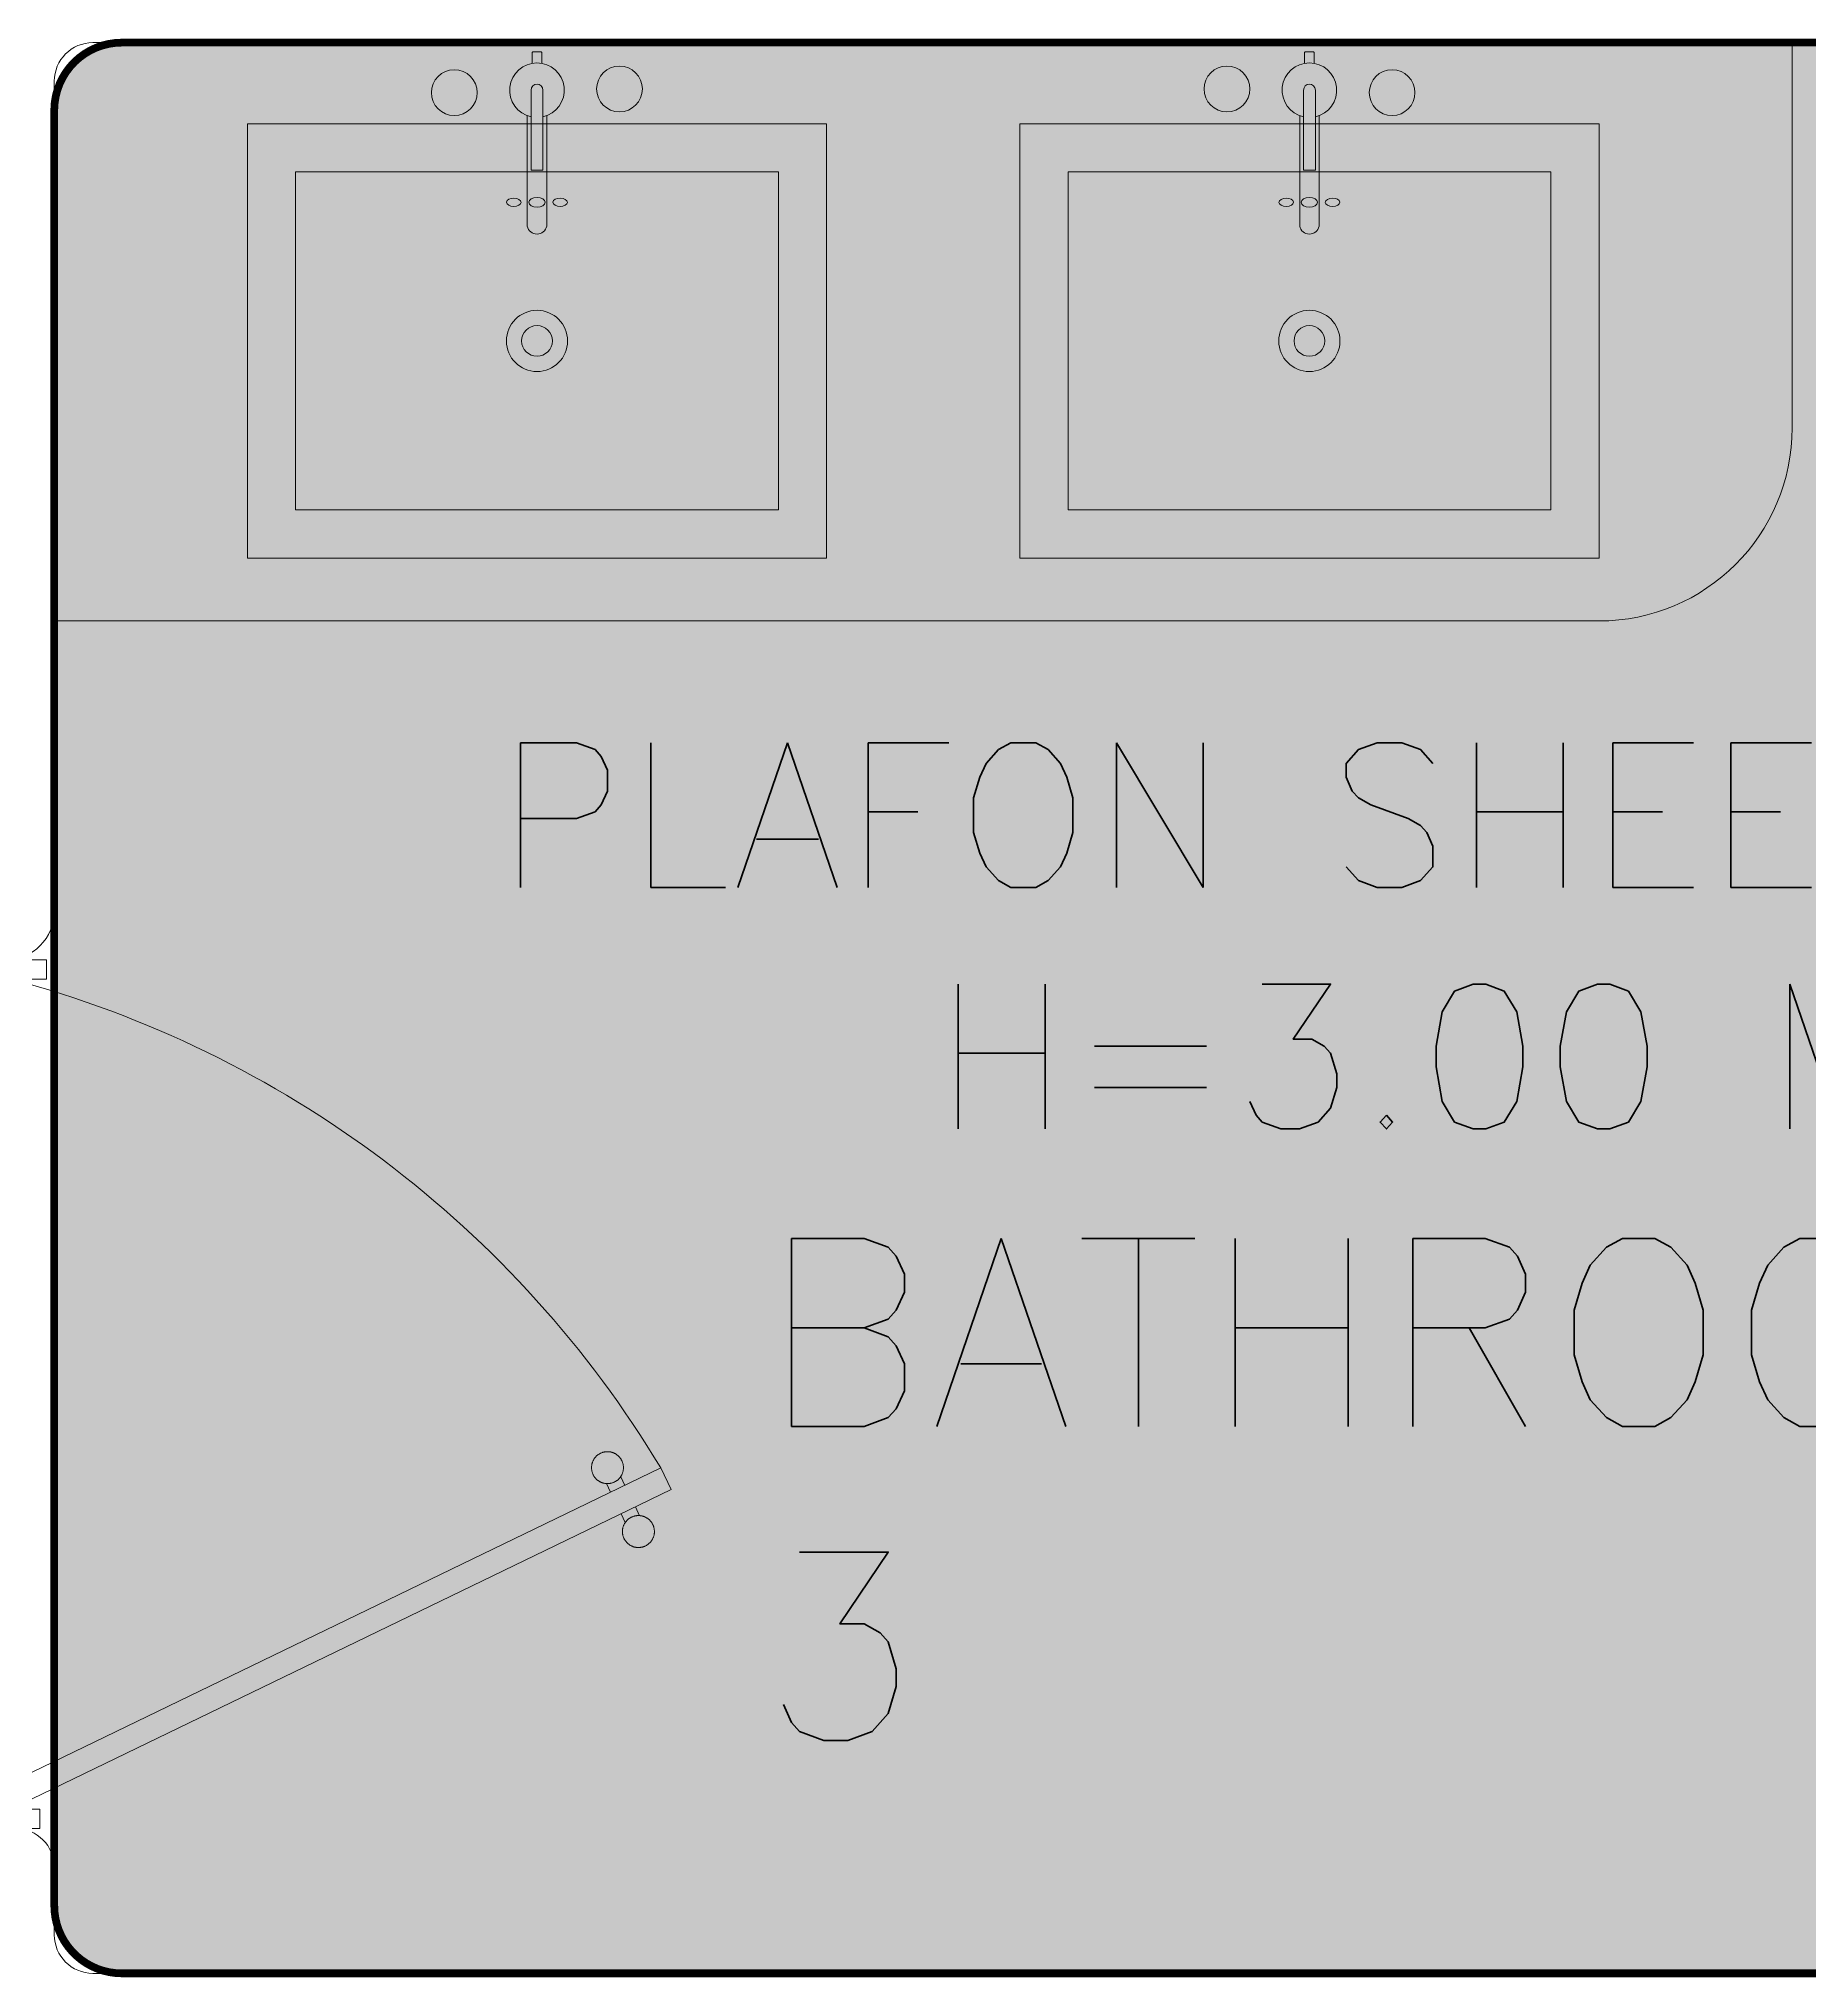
# Model space of a CAD drawing. Header units: metres. Extents: x 8 to 2416, y -346 to 476.
# Drawn here: x 218.746 to 220.58, y -111.855 to -109.847 of the extents above; entities that cross this region are included whole.
import ezdxf

# ---------------------------------------------------------------- set-up
doc = ezdxf.new("R2010")
doc.units = ezdxf.units.M
doc.linetypes.add('0', pattern=[0])
doc.layers.get('0').update_dxf_attribs({"color": 250, "linetype": '0', "lineweight": 20})
for name, color, linetype, lineweight in [('A-DOOR', 35, 'Continuous', 5), ('A-WALL', 250, 'Continuous', 20), ('baños', 140, 'Continuous', 0), ('PLAFON', 253, 'Continuous', 5), ('textos', 7, 'Continuous', 0)]:
    doc.layers.add(name, color=color, linetype=linetype, lineweight=lineweight)
doc.styles.get("Standard").update_dxf_attribs({"font": 'arial.ttf', "height": 0.1875})

# ---------------------------------------------------------------- blocks, each defined once
blk = doc.blocks.new('P90')
at = {"layer": 'A-DOOR'}
for p, q in [((-0.0476, -0.8576), (0.6364, -0.5264)), ((0.5992, -0.5445), (0.5949, -0.5355)), ((0.6473, -0.5489), (0.6364, -0.5264)), ((-0.0368, -0.88), (0.6473, -0.5489)), ((0.5843, -0.5517), (0.58, -0.5427)), ((0.5952, -0.5741), (0.5995, -0.5831)), ((0.6101, -0.5669), (0.6144, -0.5759)), ((-0.0368, -0.88), (-0.0476, -0.8576))]:
    blk.add_line(p, q, dxfattribs=at)
for points in [[(-0.06, -0.02), (-0.06, -0.05), (-0.12, -0.05), (-0.12, 0), (0, 0), (0, -0.02)], [(-0.0668, -0.88), (-0.0668, -0.85), (-0.1268, -0.85), (-0.1268, -0.9), (-0.0068, -0.9), (-0.0068, -0.88)]]:
    blk.add_lwpolyline(points, close=True, dxfattribs=at)
blk.add_arc((-0.3259, -1.105), 1.1228, 31.0139, 75.0797, dxfattribs=at)
for points in [[(0.5812, -0.5096), (0.5857, -0.5096), (0.5933, -0.5141), (0.5977, -0.5218), (0.5977, -0.5306), (0.5933, -0.5383), (0.5856, -0.5427), (0.5767, -0.5427), (0.5691, -0.5383), (0.5647, -0.5306), (0.5647, -0.5217), (0.5691, -0.514), (0.5768, -0.5096), (0.5812, -0.5096)], [(0.6133, -0.5758), (0.6177, -0.5758), (0.6254, -0.5803), (0.6298, -0.5879), (0.6298, -0.5968), (0.6253, -0.6045), (0.6176, -0.6089), (0.6088, -0.6089), (0.6011, -0.6044), (0.5967, -0.5967), (0.5967, -0.5879), (0.6011, -0.5802), (0.6088, -0.5758), (0.6133, -0.5758)]]:
    blk.add_open_spline(points, degree=2, dxfattribs=at)
blk = doc.blocks.new('A$Cf397981f')
at = {"layer": 'baños', "linetype": 'Continuous'}
blk.add_line((0.4849, 0.2938, 0), (0.402, 0.2938, 0.0004), dxfattribs=at)
at = {"layer": 'baños'}
for points in [[(0.45, 0), (0, 0), (0, 0.6), (0.45, 0.6)], [(0.4, 0.05), (0.05, 0.05), (0.05, 0.55), (0.4, 0.55)]]:
    blk.add_lwpolyline(points, close=True, dxfattribs=at)
at = {"layer": 'baños', "linetype": 'Continuous'}
blk.add_lwpolyline([(0.4571, 0.3061, -9.082434), (0.4571, 0.2938)], format="xyb", dxfattribs=at)
at = {"layer": 'baños', "linetype": 'Continuous', "elevation": 0}
for points in [[(0.4582, 0.2899), (0.3439, 0.2899, -0.363105), (0.3357, 0.3, -0.363105), (0.3439, 0.31), (0.4582, 0.31)], [(0.4911, 0.3, 0.385153), (0.4849, 0.3061), (0.4849, 0.3061)], [(0.4911, 0.3, -0.385153), (0.4849, 0.2938), (0.4849, 0.2938)]]:
    blk.add_lwpolyline(points, format="xyb", dxfattribs=at)
at = {"layer": 'baños', "linetype": 'Continuous', "extrusion": (-1.31781e-06, 1, -8.43443e-26), "elevation": 0.3061}
blk.add_lwpolyline([(-0.402, 0.0004), (-0.4849, 0)], close=True, dxfattribs=at)
at = {"layer": 'baños', "linetype": 'Continuous'}
for points, elevation in [([(0.402, 0.2938), (0.402, 0.3061)], 0.0004), ([(0.5243, 0.3043), (0.5238, 0.305), (0.5129, 0.305)], 0), ([(0.5129, 0.295), (0.5238, 0.295), (0.5243, 0.2957), (0.5243, 0.3043)], 0)]:
    blk.add_lwpolyline(points, dxfattribs=dict(at, elevation=elevation))
for centre, radius in [((0.486, 0.3854), 0.0237), ((0.225, 0.3), 0.0317), ((0.225, 0.3), 0.0159), ((0.4822, 0.2143), 0.0237)]:
    blk.add_circle(centre, radius, dxfattribs=at)
at = {"layer": 'baños', "linetype": 'Continuous', "extrusion": (-3.61622e-27, -8.43443e-26, -1)}
for centre, major_axis, ratio in [((0.3686, 0.324), (-0.00005, 0.0075), 0.581577), ((0.3686, 0.3), (0, 0.0085), 0.599546), ((0.3686, 0.276), (-0.00005, 0.0075), 0.581577)]:
    blk.add_ellipse(centre, major_axis=major_axis, ratio=ratio, dxfattribs=at)
at = {"layer": 'baños', "linetype": 'Continuous'}
for tag, p in [('MODELNUMBER', (0.2252, 0.3)), ('TRADENAME', (0.2253, 0.3001)), ('MATERIAL', (0.2254, 0.2998)), ('PRODUCT', (0.2253, 0.2998))]:
    blk.add_attdef(tag, p, '', height=0.0000254, rotation=90.0001, dxfattribs=at)
at = {"layer": 'baños', "linetype": 'Continuous', "flags": 8}
for tag, p in [('MATERIAL', (0.3355, 0.3001, 0)), ('PRODUCT', (0.3356, 0.3001, 0)), ('TRADENAME', (0.3356, 0.3001, 0)), ('MODELNUMBER', (0.3357, 0.3001, 0))]:
    blk.add_attdef(tag, p, '', height=0.0000254, rotation=270.0001, dxfattribs=at)
blk = doc.blocks.new('PL BASE 2N NASAS 09')
at = {"layer": 'A-WALL'}
for p, q in [((168.8375, -19.4117), (171.7075, -19.4117)), ((168.7975, -19.4517), (168.7975, -20.3117)), ((168.7975, -21.3017), (168.7975, -21.3717)), ((168.8375, -21.4117), (171.7075, -21.4117))]:
    blk.add_line(p, q, dxfattribs=at)
for centre, radius, start, end in [((168.8375, -19.4517), 0.04, 90, 180), ((168.7475, -20.3117), 0.05, 270, 360), ((168.7575, -21.3017), 0.04, 360, 90), ((168.8375, -21.3717), 0.04, 180, 270)]:
    blk.add_arc(centre, radius, start, end, dxfattribs=at)
at = {"layer": 'baños'}
for p, q in [((170.5975, -19.8108), (170.5975, -19.4108)), ((168.7975, -20.0108), (170.3975, -20.0108))]:
    blk.add_line(p, q, dxfattribs=at)
blk.add_arc((170.3975, -19.8108), 0.2, 270, 0, dxfattribs=at)
at = {"layer": 'A-DOOR'}
blk.add_blockref('P90', (168.7893, -20.3617), dxfattribs=at)
at = {"layer": 'baños'}
ref = blk.add_blockref('A$Cf397981f', (168.9975, -19.9457), dxfattribs=dict(at, xscale=-1, rotation=270))
ref.add_attrib('MATERIAL', 'VITREOUS CHINA', (169.2974, -19.7204), dxfattribs={"linetype": 'Continuous', "height": 0.0000254, "rotation": 359.9999})
ref.add_attrib('PRODUCT', 'BATHROOM SINK', (169.2974, -19.7204), dxfattribs={"linetype": 'Continuous', "height": 0.0000254, "rotation": 359.9999})
ref.add_attrib('TRADENAME', 'VOX', (169.2976, -19.7205), dxfattribs={"linetype": 'Continuous', "height": 0.0000254, "rotation": 359.9999})
ref.add_attrib('MODELNUMBER', 'K-5373', (169.2976, -19.7205), dxfattribs={"linetype": 'Continuous', "height": 0.0000254, "rotation": 359.9999})
ref.add_attrib('MATERIAL', 'BRASS', (169.2976, -19.6102, 0), dxfattribs={"linetype": 'Continuous', "height": 0.0000254, "rotation": 179.9999})
ref.add_attrib('PRODUCT', 'FAUCETS', (169.2977, -19.6101, 0), dxfattribs={"linetype": 'Continuous', "height": 0.0000254, "rotation": 179.9999})
ref.add_attrib('TRADENAME', 'PURIST', (169.2976, -19.6101, 0), dxfattribs={"linetype": 'Continuous', "height": 0.0000254, "rotation": 179.9999})
ref.add_attrib('MODELNUMBER', 'K-14404-4A', (169.2977, -19.61, 0), dxfattribs={"linetype": 'Continuous', "height": 0.0000254, "rotation": 179.9999})
ref = blk.add_blockref('A$Cf397981f', (170.3975, -19.9457), dxfattribs=dict(at, rotation=90))
ref.add_attrib('MATERIAL', 'VITREOUS CHINA', (170.0977, -19.7204), dxfattribs={"linetype": 'Continuous', "height": 0.0000254, "rotation": 180.0001})
ref.add_attrib('PRODUCT', 'BATHROOM SINK', (170.0977, -19.7204), dxfattribs={"linetype": 'Continuous', "height": 0.0000254, "rotation": 180.0001})
ref.add_attrib('TRADENAME', 'VOX', (170.0975, -19.7204), dxfattribs={"linetype": 'Continuous', "height": 0.0000254, "rotation": 180.0001})
ref.add_attrib('MODELNUMBER', 'K-5373', (170.0975, -19.7205), dxfattribs={"linetype": 'Continuous', "height": 0.0000254, "rotation": 180.0001})
ref.add_attrib('MATERIAL', 'BRASS', (170.0975, -19.6102, 0), dxfattribs={"linetype": 'Continuous', "height": 0.0000254, "rotation": 0.0001})
ref.add_attrib('PRODUCT', 'FAUCETS', (170.0974, -19.6102, 0), dxfattribs={"linetype": 'Continuous', "height": 0.0000254, "rotation": 0.0001})
ref.add_attrib('TRADENAME', 'PURIST', (170.0975, -19.6101, 0), dxfattribs={"linetype": 'Continuous', "height": 0.0000254, "rotation": 0.0001})
ref.add_attrib('MODELNUMBER', 'K-14404-4A', (170.0974, -19.6101, 0), dxfattribs={"linetype": 'Continuous', "height": 0.0000254, "rotation": 0.0001})
at = {"layer": 'baños', "linetype": 'Continuous', "flags": 8}
for tag, p in [('MODELNUMBER', (167.1329, -5.6306, 0)), ('TRADENAME', (167.1329, -5.6307, 0)), ('PRODUCT', (167.1329, -5.6307, 0)), ('MATERIAL', (167.1329, -5.6307, 0)), ('MODELNUMBER', (168.3076, -5.6306, 0)), ('TRADENAME', (168.3076, -5.6307, 0)), ('PRODUCT', (168.3076, -5.6307, 0)), ('MATERIAL', (168.3076, -5.6307, 0))]:
    blk.add_attdef(tag, p, '', height=0.0000254, rotation=180.0001, dxfattribs=at)
at = {"layer": 'textos', "insert": (169.5276, -21.1704), "char_height": 0.195, "width": 1.854973, "attachment_point": 7}
blk.add_mtext('{\\Fromans|c0;BATHROOM\\P3}', dxfattribs=at)
blk = doc.blocks.new('PL MUEBLES 2N NASAS 09')
blk.add_blockref('PL BASE 2N NASAS 09', (49.9143, 62.717))

msp = doc.modelspace()

# ---------------------------------------------------------------- hatches: boundary and pattern name
at = {"layer": 'PLAFON', "transparency": 33554477}
h = msp.add_hatch(color=256, dxfattribs=at)
h.dxf.hatch_style = 1
edge = h.paths.add_edge_path()
edge.add_arc((218.8318, -109.9207), 0.07, 90.0034, 179.2552)
edge.add_line((218.7618, -109.9198), (218.7618, -111.7807))
edge.add_arc((218.8318, -111.7807), 0.07, 180, 270)
edge.add_line((218.8318, -111.8507), (221.6418, -111.8507))
edge.add_arc((221.6418, -111.7807), 0.07, 270, 360)
edge.add_line((221.7118, -111.7807), (221.7118, -109.9207))
edge.add_arc((221.6418, -109.9207), 0.07, 0, 90)
edge.add_line((221.6418, -109.8507), (218.8318, -109.8507))

# ---------------------------------------------------------------- linework, layer by layer
at = {"layer": 'PLAFON', "const_width": 0.008}
msp.add_lwpolyline([(218.8318, -109.8507, 0.410394), (218.7618, -109.9198), (218.7618, -111.7807, 0.414214), (218.8318, -111.8507), (221.6418, -111.8507, 0.414214), (221.7118, -111.7807), (221.7118, -109.9207, 0.414214), (221.6418, -109.8507), (218.8318, -109.8507)], format="xyb", dxfattribs=at)

# ---------------------------------------------------------------- block references
msp.add_blockref('PL MUEBLES 2N NASAS 09', (0.05, -153.156))

# ---------------------------------------------------------------- texts
at = {"layer": 'textos', "color": 5, "insert": (221.5978, -110.976, -0.0047), "char_height": 0.15, "width": 2.732503, "attachment_point": 9}
msp.add_mtext('\\pxqc;{\\Fromans|c0;PLAFON SHEETROCK\\PH=3.00 MT}', dxfattribs=at)

doc.saveas('drawing.dxf')
